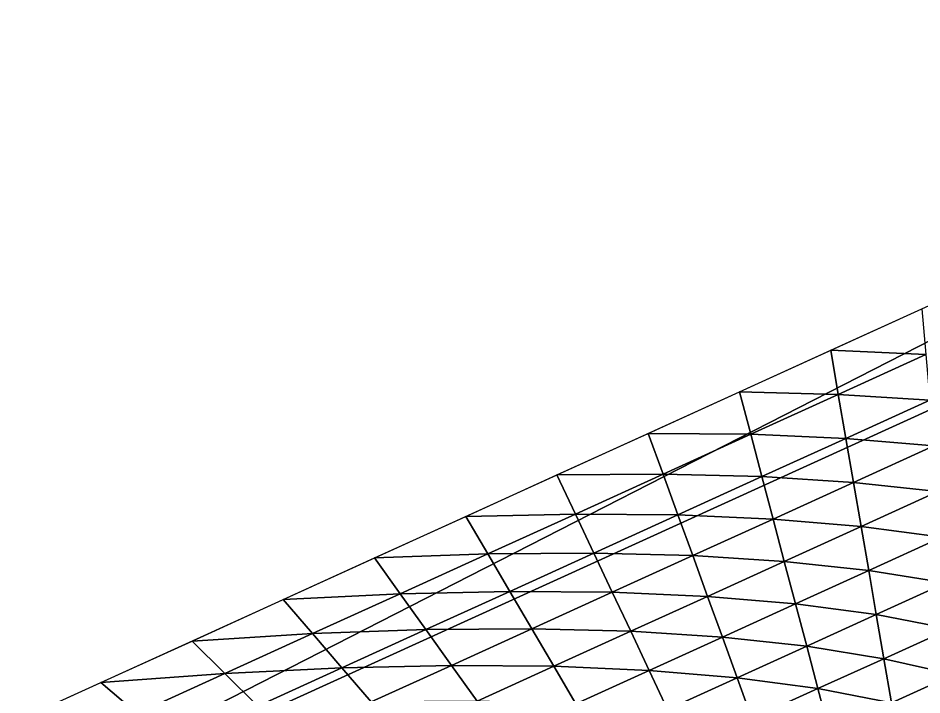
# Model space of a CAD drawing. Header units: metres. Extents: x -32.6 to 43.8, y -33.1 to 27.7.
# Drawn here: x -6.47 to -0.99, y 5.66 to 9.76 of the extents above; entities that cross this region are included whole.
import ezdxf

# ---------------------------------------------------------------- set-up
doc = ezdxf.new("R2010")
doc.units = ezdxf.units.M
for name, color, linetype in [('MANSARDA', 4, 'CONTINUOUS'), ('STRECHA_SEVER', 7, 'CONTINUOUS'), ('ZDIVO', 6, 'CONTINUOUS')]:
    doc.layers.add(name, color=color, linetype=linetype)

msp = doc.modelspace()

# ---------------------------------------------------------------- linework, layer by layer
at = {"layer": 'MANSARDA'}
for points in [[(-8.4393, 3.9782, 4.36), (2.8769, 9.7578, 7.29), (-9.2843, 4.2262, 7.29)], [(-8.4393, 3.9782, 4.36), (2.5058, 8.9567, 4.36), (2.8769, 9.7578, 7.29)]]:
    msp.add_3dface(points, dxfattribs=at)
at = {"layer": 'STRECHA_SEVER'}
for points in [[(-1.5453, 7.7463, 7.29), (-0.9926, 7.9978, 7.29), (-0.9684, 7.7211, 7.4842)], [(-2.0981, 7.4949, 7.29), (-1.5453, 7.7463, 7.29), (-1.4993, 7.4796, 7.4842)], [(-1.5453, 7.7463, 7.29), (-0.9684, 7.7211, 7.4842), (-1.4993, 7.4796, 7.4842)], [(-1.4993, 7.4796, 7.4842), (-0.9684, 7.7211, 7.4842), (-0.9443, 7.4444, 7.6785)], [(-2.6509, 7.2435, 7.29), (-2.0981, 7.4949, 7.29), (-2.0302, 7.2382, 7.4842)], [(-2.0981, 7.4949, 7.29), (-1.4993, 7.4796, 7.4842), (-2.0302, 7.2382, 7.4842)], [(-2.0302, 7.2382, 7.4842), (-1.4993, 7.4796, 7.4842), (-1.4533, 7.2129, 7.6785)], [(-1.4993, 7.4796, 7.4842), (-0.9443, 7.4444, 7.6785), (-1.4533, 7.2129, 7.6785)], [(-1.4533, 7.2129, 7.6785), (-0.9443, 7.4444, 7.6785), (-0.9202, 7.1677, 7.8727)], [(-3.2037, 6.992, 7.29), (-2.6509, 7.2435, 7.29), (-2.5611, 6.9967, 7.4842)], [(-2.6509, 7.2435, 7.29), (-2.0302, 7.2382, 7.4842), (-2.5611, 6.9967, 7.4842)], [(-2.5611, 6.9967, 7.4842), (-2.0302, 7.2382, 7.4842), (-1.9623, 6.9815, 7.6785)], [(-2.0302, 7.2382, 7.4842), (-1.4533, 7.2129, 7.6785), (-1.9623, 6.9815, 7.6785)], [(-1.9623, 6.9815, 7.6785), (-1.4533, 7.2129, 7.6785), (-1.4073, 6.9462, 7.8727)], [(-1.4533, 7.2129, 7.6785), (-0.9202, 7.1677, 7.8727), (-1.4073, 6.9462, 7.8727)], [(-1.4073, 6.9462, 7.8727), (-0.9202, 7.1677, 7.8727), (-0.896, 6.891, 8.0669)], [(-3.7565, 6.7406, 7.29), (-3.2037, 6.992, 7.29), (-3.092, 6.7553, 7.4842)], [(-3.2037, 6.992, 7.29), (-2.5611, 6.9967, 7.4842), (-3.092, 6.7553, 7.4842)], [(-3.092, 6.7553, 7.4842), (-2.5611, 6.9967, 7.4842), (-2.4713, 6.75, 7.6785)], [(-2.5611, 6.9967, 7.4842), (-1.9623, 6.9815, 7.6785), (-2.4713, 6.75, 7.6785)], [(-2.4713, 6.75, 7.6785), (-1.9623, 6.9815, 7.6785), (-1.8944, 6.7247, 7.8727)], [(-1.9623, 6.9815, 7.6785), (-1.4073, 6.9462, 7.8727), (-1.8944, 6.7247, 7.8727)], [(-1.8944, 6.7247, 7.8727), (-1.4073, 6.9462, 7.8727), (-1.3613, 6.6795, 8.0669)], [(-1.4073, 6.9462, 7.8727), (-0.896, 6.891, 8.0669), (-1.3613, 6.6795, 8.0669)], [(-1.3613, 6.6795, 8.0669), (-0.896, 6.891, 8.0669), (-0.8719, 6.6143, 8.2612)], [(-4.3093, 6.4891, 7.29), (-3.7565, 6.7406, 7.29), (-3.6229, 6.5138, 7.4842)], [(-3.7565, 6.7406, 7.29), (-3.092, 6.7553, 7.4842), (-3.6229, 6.5138, 7.4842)], [(-3.6229, 6.5138, 7.4842), (-3.092, 6.7553, 7.4842), (-2.9803, 6.5185, 7.6785)], [(-3.092, 6.7553, 7.4842), (-2.4713, 6.75, 7.6785), (-2.9803, 6.5185, 7.6785)], [(-2.9803, 6.5185, 7.6785), (-2.4713, 6.75, 7.6785), (-2.3815, 6.5033, 7.8727)], [(-2.4713, 6.75, 7.6785), (-1.8944, 6.7247, 7.8727), (-2.3815, 6.5033, 7.8727)], [(-2.3815, 6.5033, 7.8727), (-1.8944, 6.7247, 7.8727), (-1.8265, 6.468, 8.0669)], [(-1.8944, 6.7247, 7.8727), (-1.3613, 6.6795, 8.0669), (-1.8265, 6.468, 8.0669)], [(-1.8265, 6.468, 8.0669), (-1.3613, 6.6795, 8.0669), (-1.3153, 6.4128, 8.2612)], [(-1.3613, 6.6795, 8.0669), (-0.8719, 6.6143, 8.2612), (-1.3153, 6.4128, 8.2612)], [(-1.3153, 6.4128, 8.2612), (-0.8719, 6.6143, 8.2612), (-0.8478, 6.3376, 8.4554)], [(-3.6229, 6.5138, 7.4842), (-2.9803, 6.5185, 7.6785), (-3.4893, 6.2871, 7.6785)], [(-3.4893, 6.2871, 7.6785), (-2.9803, 6.5185, 7.6785), (-2.8687, 6.2818, 7.8727)], [(-2.9803, 6.5185, 7.6785), (-2.3815, 6.5033, 7.8727), (-2.8687, 6.2818, 7.8727)], [(-4.8621, 6.2377, 7.29), (-4.3093, 6.4891, 7.29), (-4.1538, 6.2724, 7.4842)], [(-4.3093, 6.4891, 7.29), (-3.6229, 6.5138, 7.4842), (-4.1538, 6.2724, 7.4842)], [(-4.1538, 6.2724, 7.4842), (-3.6229, 6.5138, 7.4842), (-3.4893, 6.2871, 7.6785)], [(-2.8687, 6.2818, 7.8727), (-2.3815, 6.5033, 7.8727), (-2.2917, 6.2565, 8.0669)], [(-2.3815, 6.5033, 7.8727), (-1.8265, 6.468, 8.0669), (-2.2917, 6.2565, 8.0669)], [(-2.2917, 6.2565, 8.0669), (-1.8265, 6.468, 8.0669), (-1.7586, 6.2113, 8.2612)], [(-1.8265, 6.468, 8.0669), (-1.3153, 6.4128, 8.2612), (-1.7586, 6.2113, 8.2612)], [(-1.7586, 6.2113, 8.2612), (-1.3153, 6.4128, 8.2612), (-1.2692, 6.1461, 8.4554)], [(-1.3153, 6.4128, 8.2612), (-0.8478, 6.3376, 8.4554), (-1.2692, 6.1461, 8.4554)], [(-1.2692, 6.1461, 8.4554), (-0.8478, 6.3376, 8.4554), (-0.8236, 6.0609, 8.6497)], [(-4.8621, 6.2377, 7.29), (-4.1538, 6.2724, 7.4842), (-4.6847, 6.0309, 7.4842)], [(-4.6847, 6.0309, 7.4842), (-4.1538, 6.2724, 7.4842), (-3.9984, 6.0556, 7.6785)], [(-4.1538, 6.2724, 7.4842), (-3.4893, 6.2871, 7.6785), (-3.9984, 6.0556, 7.6785)], [(-3.9984, 6.0556, 7.6785), (-3.4893, 6.2871, 7.6785), (-3.3558, 6.0603, 7.8727)], [(-3.4893, 6.2871, 7.6785), (-2.8687, 6.2818, 7.8727), (-3.3558, 6.0603, 7.8727)], [(-3.3558, 6.0603, 7.8727), (-2.8687, 6.2818, 7.8727), (-2.757, 6.045, 8.0669)], [(-2.8687, 6.2818, 7.8727), (-2.2917, 6.2565, 8.0669), (-2.757, 6.045, 8.0669)], [(-2.757, 6.045, 8.0669), (-2.2917, 6.2565, 8.0669), (-2.2019, 6.0098, 8.2612)], [(-2.2917, 6.2565, 8.0669), (-1.7586, 6.2113, 8.2612), (-2.2019, 6.0098, 8.2612)], [(-5.4148, 5.9863, 7.29), (-4.8621, 6.2377, 7.29), (-4.6847, 6.0309, 7.4842)], [(-2.2019, 6.0098, 8.2612), (-1.7586, 6.2113, 8.2612), (-1.6907, 5.9546, 8.4554)], [(-1.7586, 6.2113, 8.2612), (-1.2692, 6.1461, 8.4554), (-1.6907, 5.9546, 8.4554)], [(-1.6907, 5.9546, 8.4554), (-1.2692, 6.1461, 8.4554), (-1.2232, 5.8794, 8.6497)], [(-1.2692, 6.1461, 8.4554), (-0.8236, 6.0609, 8.6497), (-1.2232, 5.8794, 8.6497)], [(-5.4148, 5.9863, 7.29), (-4.6847, 6.0309, 7.4842), (-5.2156, 5.7895, 7.4842)], [(-5.2156, 5.7895, 7.4842), (-4.6847, 6.0309, 7.4842), (-4.5074, 5.8241, 7.6785)], [(-4.6847, 6.0309, 7.4842), (-3.9984, 6.0556, 7.6785), (-4.5074, 5.8241, 7.6785)], [(-4.5074, 5.8241, 7.6785), (-3.9984, 6.0556, 7.6785), (-3.8429, 5.8388, 7.8727)], [(-3.9984, 6.0556, 7.6785), (-3.3558, 6.0603, 7.8727), (-3.8429, 5.8388, 7.8727)], [(-3.8429, 5.8388, 7.8727), (-3.3558, 6.0603, 7.8727), (-3.2222, 5.8336, 8.0669)], [(-3.3558, 6.0603, 7.8727), (-2.757, 6.045, 8.0669), (-3.2222, 5.8336, 8.0669)], [(-3.2222, 5.8336, 8.0669), (-2.757, 6.045, 8.0669), (-2.6453, 5.8083, 8.2612)], [(-2.757, 6.045, 8.0669), (-2.2019, 6.0098, 8.2612), (-2.6453, 5.8083, 8.2612)], [(-1.2232, 5.8794, 8.6497), (-0.8236, 6.0609, 8.6497), (-0.7995, 5.7842, 8.8439)], [(-5.9676, 5.7348, 7.29), (-5.4148, 5.9863, 7.29), (-5.2156, 5.7895, 7.4842)], [(-2.6453, 5.8083, 8.2612), (-2.2019, 6.0098, 8.2612), (-2.1121, 5.7631, 8.4554)], [(-2.2019, 6.0098, 8.2612), (-1.6907, 5.9546, 8.4554), (-2.1121, 5.7631, 8.4554)], [(-2.1121, 5.7631, 8.4554), (-1.6907, 5.9546, 8.4554), (-1.6228, 5.6979, 8.6497)], [(-1.6907, 5.9546, 8.4554), (-1.2232, 5.8794, 8.6497), (-1.6228, 5.6979, 8.6497)], [(-1.6228, 5.6979, 8.6497), (-1.2232, 5.8794, 8.6497), (-1.1772, 5.6127, 8.8439)], [(-1.2232, 5.8794, 8.6497), (-0.7995, 5.7842, 8.8439), (-1.1772, 5.6127, 8.8439)], [(-5.2156, 5.7895, 7.4842), (-4.5074, 5.8241, 7.6785), (-5.0164, 5.5927, 7.6785)], [(-5.0164, 5.5927, 7.6785), (-4.5074, 5.8241, 7.6785), (-4.33, 5.6174, 7.8727)], [(-4.5074, 5.8241, 7.6785), (-3.8429, 5.8388, 7.8727), (-4.33, 5.6174, 7.8727)], [(-4.33, 5.6174, 7.8727), (-3.8429, 5.8388, 7.8727), (-3.6874, 5.6221, 8.0669)], [(-3.8429, 5.8388, 7.8727), (-3.2222, 5.8336, 8.0669), (-3.6874, 5.6221, 8.0669)], [(-3.6874, 5.6221, 8.0669), (-3.2222, 5.8336, 8.0669), (-3.0886, 5.6068, 8.2612)], [(-3.2222, 5.8336, 8.0669), (-2.6453, 5.8083, 8.2612), (-3.0886, 5.6068, 8.2612)], [(-3.0886, 5.6068, 8.2612), (-2.6453, 5.8083, 8.2612), (-2.5336, 5.5716, 8.4554)], [(-2.6453, 5.8083, 8.2612), (-2.1121, 5.7631, 8.4554), (-2.5336, 5.5716, 8.4554)], [(-5.9676, 5.7348, 7.29), (-5.2156, 5.7895, 7.4842), (-5.7465, 5.548, 7.4842)], [(-5.7465, 5.548, 7.4842), (-5.2156, 5.7895, 7.4842), (-5.0164, 5.5927, 7.6785)], [(-2.5336, 5.5716, 8.4554), (-2.1121, 5.7631, 8.4554), (-2.0224, 5.5163, 8.6497)], [(-2.1121, 5.7631, 8.4554), (-1.6228, 5.6979, 8.6497), (-2.0224, 5.5163, 8.6497)], [(-1.1772, 5.6127, 8.8439), (-0.7995, 5.7842, 8.8439), (-0.7754, 5.5075, 9.0381)], [(-6.5204, 5.4834, 7.29), (-5.9676, 5.7348, 7.29), (-5.7465, 5.548, 7.4842)], [(-2.0224, 5.5163, 8.6497), (-1.6228, 5.6979, 8.6497), (-1.5549, 5.4412, 8.8439)], [(-1.6228, 5.6979, 8.6497), (-1.1772, 5.6127, 8.8439), (-1.5549, 5.4412, 8.8439)]]:
    msp.add_3dface(points, dxfattribs=at)
at = {"layer": 'ZDIVO'}
for points in [[(-8.4393, 3.9782), (2.5058, 8.9567), (2.5058, 8.9567, 4.36)], [(-8.4393, 3.9782), (2.5058, 8.9567, 4.36), (-8.4393, 3.9782, 4.36)]]:
    msp.add_3dface(points, dxfattribs=at)

doc.saveas('drawing.dxf')
